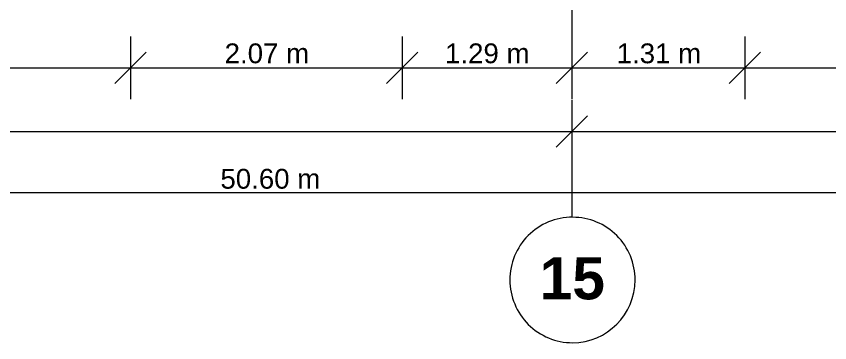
# Model space of a CAD drawing. Header units: metres. Extents: x 98 to 337, y -7 to 53.
# Drawn here: x 131.29 to 137.48, y 8.27 to 10.75 of the extents above; entities that cross this region are included whole.
import ezdxf

# ---------------------------------------------------------------- set-up
doc = ezdxf.new("R2010")
doc.units = ezdxf.units.M
doc.layers.add('PDF_Geometry', color=7, linetype='Continuous', lineweight=0, true_color=0xaaaaaa)
doc.layers.add('PDF_Text', color=7, linetype='Continuous', lineweight=0)
doc.styles.add('PDF Helvetica', font='')
doc.styles.add('PDF Helvetica Bold', font='')
doc.styles.get('PDF Helvetica').set_extended_font_data('Helvetica')
doc.styles.get('PDF Helvetica Bold').set_extended_font_data('Helvetica', bold=True)

msp = doc.modelspace()

# ---------------------------------------------------------------- linework, layer by layer
at = {"layer": 'PDF_Geometry', "lineweight": 0}
for points in [[(135.5219, 10.8084), (135.5219, 10.1715)], [(135.5219, 10.0157), (135.5219, 9.8553)], [(135.5219, 9.695), (135.5219, 9.2231)]]:
    msp.add_lwpolyline(points, dxfattribs=at)
at = {"layer": 'PDF_Geometry', "color": 7, "lineweight": 0}
for points in [[(132.1635, 10.5976), (132.1635, 10.3593), (132.1635, 10.1211)], [(134.2298, 10.5976), (134.2298, 10.3593), (134.2298, 10.1211)], [(135.5219, 10.5976), (135.5219, 10.3593), (135.5219, 10.1211)], [(136.8368, 10.5976), (136.8368, 10.3593), (136.8368, 10.1211)], [(132.2826, 10.4785), (132.1635, 10.3593), (132.0443, 10.2402)], [(134.3489, 10.4785), (134.2298, 10.3593), (134.1107, 10.2402)], [(135.641, 10.4785), (135.5219, 10.3593), (135.4027, 10.2402)], [(136.9559, 10.4785), (136.8368, 10.3593), (136.7177, 10.2402)], [(129.7901, 10.3593), (132.1635, 10.3593), (134.2298, 10.3593), (135.5219, 10.3593), (136.8368, 10.3593), (139.0314, 10.3593), (141.3727, 10.3593), (143.5078, 10.3593), (144.7219, 10.3593), (145.8994, 10.3593), (148.1124, 10.3593), (150.2886, 10.3593), (152.4329, 10.3593), (153.9174, 10.3593), (156.1715, 10.3593)], [(135.5219, 10.1119), (135.5219, 9.8737), (135.5219, 9.64)], [(135.641, 9.9928), (135.5219, 9.8737), (135.4027, 9.7546)], [(107.6972, 9.8737), (117.1309, 9.8737), (126.3264, 9.8737), (135.5219, 9.8737), (144.7219, 9.8737), (153.9174, 9.8737), (158.751, 9.8737)], [(107.6972, 9.4109), (158.751, 9.4109)]]:
    msp.add_lwpolyline(points, dxfattribs=at)
at = {"layer": 'PDF_Geometry', "lineweight": 0}
msp.add_lwpolyline([(135.5265, 9.2231, 0.418213), (135.0499, 8.7466, 0.414636), (135.5265, 8.2701, 0.411051), (136.0029, 8.7466, 0.414636)], format="xyb", close=True, dxfattribs=at)

# ---------------------------------------------------------------- texts
at = {"layer": 'PDF_Text', "lineweight": 0, "char_height": 0.15053, "attachment_point": 4, "style": 'PDF Helvetica'}
for s, insert in [('2.07 m', (132.8794, 10.4674)), ('1.29 m', (134.5564, 10.4674)), ('1.31 m', (135.8622, 10.4674)), ('50.60 m', (132.8473, 9.5144))]:
    msp.add_mtext(s, dxfattribs=dict(at, insert=insert))
at = {"layer": 'PDF_Text', "color": 253, "lineweight": 0, "true_color": 0xaaaaaa, "insert": (135.2757, 8.7574), "char_height": 0.32008, "attachment_point": 4, "style": 'PDF Helvetica Bold'}
msp.add_mtext('15', dxfattribs=at)

doc.saveas('drawing.dxf')
